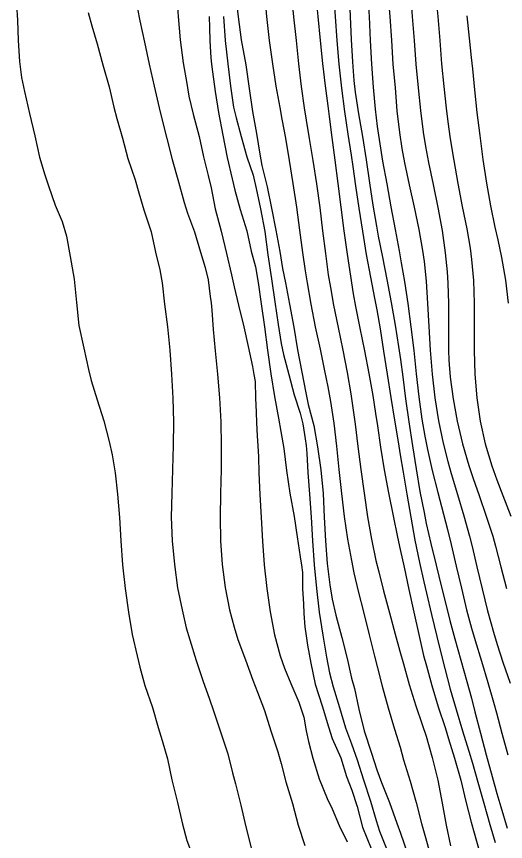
# Model space of a CAD drawing. Header units: feet. Extents: x 333642 to 335017, y 470420 to 471851.
# Drawn here: x 333886.9 to 333989.6, y 470879.5 to 471052.5 of the extents above; entities that cross this region are included whole.
import ezdxf

# ---------------------------------------------------------------- set-up
doc = ezdxf.new("R2010")
doc.units = ezdxf.units.FT
doc.header["$MEASUREMENT"] = 0
doc.layers.add('Contour', color=7, linetype='CONTINUOUS', true_color=0xffffff)

msp = doc.modelspace()

# ---------------------------------------------------------------- linework, layer by layer
at = {"layer": 'Contour', "color": 18, "linetype": 'Continuous', "true_color": 0x000000}
for points, elevation in [([(333920.487042, 471057.513906), (333920.888966, 471052.496361), (333921.303097, 471047.61016), (333921.882484, 471042.825342), (333922.664184, 471038.459212), (333923.07595, 471035.814986), (333924.009805, 471032.01919), (333925.294861, 471027.324594), (333926.176458, 471023.076298), (333927.191222, 471019.153739), (333927.824279, 471016.599507), (333928.657865, 471012.198681), (333929.901382, 471007.502466), (333931.000988, 471002.827001), (333932.072566, 470998.36779), (333932.596451, 470995.834757), (333933.508713, 470991.994947), (333934.615921, 470987.449778), (333935.551998, 470983.300392), (333936.448578, 470979.114609), (333936.777167, 470977.419004), (333937.004135, 470975.935434), (333937.118776, 470972.502187), (333937.267646, 470969.510522), (333937.336318, 470967.324573), (333937.411484, 470964.565113), (333937.575348, 470962.458675), (333937.6904, 470960.147267), (333937.791705, 470956.800566), (333937.96962, 470952.2811), (333938.288112, 470947.462206), (333938.564499, 470942.508831), (333938.94432, 470937.508594), (333939.482627, 470932.522015), (333940.142936, 470927.633777), (333941.076524, 470922.829707), (333942.27256, 470918.453249), (333943.195134, 470915.831675), (333944.513869, 470912.654084), (333946.182897, 470908.740399), (333946.711844, 470907.210356), (333947.211786, 470905.557908), (333947.727505, 470902.727852), (333948.227816, 470900.485543), (333949.15651, 470896.993033), (333950.441359, 470892.644243), (333952.168463, 470888.503698), (333953.19632, 470886.355208), (333954.627233, 470882.825088), (333956.339588, 470879.407166)], -3), ([(333938.978566, 471057.507046), (333939.415923, 471052.511967), (333939.979995, 471047.517905), (333940.637045, 471042.629206), (333941.396196, 471037.881951), (333942.184717, 471033.42328), (333942.61269, 471031.012046), (333943.37023, 471026.995903), (333944.180155, 471022.326092), (333944.949076, 471017.476194), (333945.699842, 471012.501552), (333946.336866, 471007.677163), (333946.9535, 471003.027073), (333947.515091, 470999.190546), (333947.91539, 470996.654115), (333948.694209, 470992.174204), (333949.643604, 470987.455001), (333950.649893, 470982.737872), (333951.607476, 470978.183806), (333952.287152, 470974.831438), (333952.828359, 470971.75131), (333953.508984, 470967.195928), (333954.095583, 470962.434038), (333954.594297, 470957.50404), (333955.135797, 470952.504721), (333955.687387, 470947.615475), (333956.369355, 470942.878702), (333957.207487, 470938.388658), (333957.731511, 470935.815244), (333958.636767, 470931.97921), (333959.802848, 470927.406157), (333960.953127, 470922.819208), (333962.0475, 470918.387197), (333962.68455, 470915.916515), (333963.688242, 470912.037901), (333964.909199, 470907.5463), (333966.270654, 470903.039512), (333967.430964, 470899.252034), (333968.187258, 470896.635871), (333969.543918, 470892.163616), (333970.781007, 470887.637094), (333971.913094, 470883.255844), (333972.73893, 470880.317538), (333973.673163, 470877.006497)], -5), ([(333944.554734, 471057.481336), (333945.095623, 471052.480802), (333945.616763, 471047.496872), (333946.11389, 471042.606272), (333946.665104, 471037.854547), (333947.294153, 471033.36964), (333947.702151, 471030.750508), (333948.371866, 471026.947045), (333949.156768, 471022.286943), (333949.905876, 471017.453488), (333950.574697, 471012.492627), (333951.170144, 471007.594207), (333951.756432, 471002.823386), (333952.364469, 470998.352611), (333952.803228, 470995.717551), (333953.48963, 470991.984031), (333954.4336, 470987.295714), (333955.42466, 470982.550095), (333956.325624, 470977.847734), (333957.105011, 470973.390604), (333957.468699, 470970.960622), (333957.989524, 470966.997022), (333958.580045, 470962.335415), (333959.185915, 470957.497732), (333959.882336, 470952.513462), (333960.617258, 470947.61208), (333961.432508, 470942.877635), (333962.369654, 470938.448974), (333962.943306, 470936.020529), (333963.966915, 470932.06428), (333965.244518, 470927.478172), (333966.425726, 470923.002991), (333967.375111, 470919.408633), (333968.14616, 470916.752862), (333969.353345, 470912.445487), (333970.765136, 470907.959241), (333972.096976, 470904.046676), (333972.885597, 470901.564107), (333974.191831, 470897.10459), (333975.364012, 470892.311883), (333976.257508, 470887.538841), (333977.074986, 470882.884703), (333977.99072, 470878.583681)], -5.5), ([(333949.713712, 471057.482472), (333950.187936, 471052.496041), (333950.67287, 471047.522805), (333951.166489, 471042.674971), (333951.70129, 471037.976528), (333952.258129, 471033.807919), (333952.554605, 471031.522445), (333953.126139, 471027.114865), (333953.737258, 471022.378738), (333954.339192, 471017.503946), (333954.982048, 471012.508553), (333955.645605, 471007.537488), (333956.304794, 471002.690815), (333957.005362, 470998.04723), (333957.617521, 470994.373995), (333958.108824, 470991.711966), (333959.005802, 470987.18278), (333959.965243, 470982.407466), (333960.896019, 470977.662383), (333961.709598, 470973.016073), (333962.298551, 470969.225757), (333962.680663, 470966.646487), (333963.331355, 470962.186116), (333964.117026, 470957.443688), (333965.012497, 470952.629433), (333965.958986, 470947.823038), (333966.902211, 470943.320287), (333967.481697, 470940.72005), (333968.290482, 470936.995192), (333969.292684, 470932.3351), (333970.340891, 470927.579983), (333971.378982, 470922.87008), (333972.366026, 470918.519078), (333972.958702, 470916.324159), (333974.069003, 470912.221824), (333975.40049, 470907.75427), (333976.882002, 470903.423295), (333977.616517, 470901.011452), (333978.845853, 470896.985383), (333980.188973, 470892.363904), (333981.264018, 470887.858116), (333982.318745, 470883.502018), (333982.971457, 470881.309722), (333984.099738, 470877.330712)], -6), ([(333953.490538, 471057.356333), (333953.815, 471052.496759), (333954.176618, 471047.510717), (333954.604948, 471042.520833), (333955.139415, 471037.526416), (333955.788583, 471032.625547), (333956.491304, 471027.86539), (333957.164302, 471023.430387), (333957.512397, 471021.093812), (333958.075179, 471017.033739), (333958.761164, 471012.347168), (333959.515822, 471007.509768), (333960.343556, 471002.635878), (333961.238142, 470997.868184), (333962.085546, 470993.415066), (333962.522527, 470991.023683), (333963.226414, 470987.006105), (333963.974405, 470982.325108), (333964.722388, 470977.483999), (333965.481775, 470972.597537), (333966.243844, 470967.828695), (333967.002235, 470963.298599), (333967.455498, 470960.557763), (333968.068947, 470956.93137), (333968.846647, 470952.302343), (333969.684691, 470947.492947), (333970.557563, 470942.681693), (333971.500226, 470938.020509), (333972.413762, 470933.97198), (333972.954286, 470931.576579), (333974.045951, 470927.108753), (333975.166643, 470922.509971), (333976.281098, 470917.933538), (333977.38674, 470913.573035), (333977.944615, 470911.462857), (333979.173214, 470907.192503), (333980.566755, 470902.727328), (333981.880478, 470898.408372), (333982.603722, 470895.924533), (333983.783212, 470891.959099), (333984.999688, 470887.54384), (333986.265434, 470883.064307), (333987.380176, 470879.299952)], -6.5), ([(333956.717206, 471057.472653), (333956.994477, 471052.513354), (333957.161056, 471047.677447), (333957.424048, 471043.024456), (333957.755698, 471039.118436), (333958.030165, 471036.630984), (333958.739802, 471032.133841), (333959.522671, 471027.373038), (333960.287995, 471022.489798), (333961.013584, 471017.643465), (333961.744518, 471012.929174), (333962.479782, 471008.566287), (333962.856208, 471006.452734), (333963.744592, 471002.076216), (333964.689098, 470997.336811), (333965.597364, 470992.566158), (333966.437229, 470987.787642), (333967.118913, 470983.289116), (333967.500105, 470980.551241), (333967.989409, 470976.939007), (333968.602017, 470972.307165), (333969.281895, 470967.479477), (333970.028791, 470962.500642), (333970.785318, 470957.616199), (333971.610828, 470952.901167), (333972.461447, 470948.501448), (333972.939616, 470946.212789), (333973.908459, 470942.019972), (333974.99412, 470937.418823), (333976.126628, 470932.817008), (333977.220517, 470928.390399), (333977.879067, 470925.821585), (333978.916105, 470922.009418), (333980.170177, 470917.508441), (333981.427746, 470913.042885), (333982.399654, 470909.515699), (333983.143953, 470906.713604), (333984.29368, 470902.233126), (333985.487256, 470897.625957), (333986.7373, 470893.102192), (333987.736683, 470889.572752), (333988.549269, 470886.741314), (333989.908755, 470882.281699)], -7), ([(333960.59135, 471057.479379), (333960.933856, 471052.498599), (333961.180726, 471047.503083), (333961.441805, 471042.538191), (333961.752493, 471037.706984), (333962.179846, 471033.077717), (333962.624199, 471029.435981), (333963.020988, 471026.707713), (333963.771365, 471022.190918), (333964.627669, 471017.416227), (333965.506809, 471012.597738), (333966.397252, 471007.845534), (333967.227215, 471003.38773), (333967.685525, 471000.877606), (333968.367994, 470996.966905), (333969.077247, 470992.294986), (333969.712755, 470987.456418), (333970.286727, 470982.49772), (333970.823029, 470977.545317), (333971.377888, 470972.72141), (333972.012477, 470968.094686), (333972.611898, 470964.506143), (333973.172667, 470961.731309), (333974.197259, 470957.266843), (333975.349465, 470952.695075), (333976.542328, 470948.160104), (333977.363272, 470944.912672), (333978.123883, 470941.778349), (333979.210944, 470937.258069), (333980.2889, 470932.64025), (333981.40614, 470928.072062), (333982.449369, 470924.20742), (333983.171836, 470921.653122), (333984.501256, 470917.316994), (333985.878794, 470912.832484), (333987.044805, 470908.729712), (333987.670973, 470906.48764), (333988.818282, 470902.175478), (333990.048736, 470897.681325)], -7.5), ([(333964.885995, 471057.498051), (333965.282973, 471052.513256), (333965.602645, 471047.50574), (333965.945208, 471042.503561), (333966.373343, 471037.530258), (333966.761745, 471032.75385), (333967.289714, 471028.17027), (333967.798254, 471024.87269), (333968.329372, 471021.816313), (333969.335848, 471017.226529), (333970.391555, 471012.53325), (333971.383578, 471007.832111), (333972.134028, 471003.430157), (333972.456599, 471001.107946), (333972.874635, 470997.018738), (333973.175446, 470992.334617), (333973.44937, 470987.487117), (333973.759144, 470982.508313), (333974.169718, 470977.523455), (333974.762159, 470972.56088), (333975.519792, 470967.732285), (333976.499054, 470963.064824), (333977.467938, 470959.217981), (333978.172155, 470956.64568), (333979.471991, 470952.297125), (333980.800837, 470947.796207), (333981.992656, 470943.491525), (333982.532872, 470941.344303), (333983.56204, 470937.060881), (333984.631868, 470932.478009), (333985.767226, 470927.888458), (333987.031452, 470923.383782), (333987.811604, 470920.773736), (333989.023159, 470917.078769), (333990.521703, 470912.65727)], -8), ([(333969.602521, 471057.508418), (333969.951831, 471052.510145), (333970.374995, 471047.493635), (333970.756798, 471042.495904), (333971.205337, 471037.567127), (333971.702552, 471032.787812), (333972.268896, 471028.254391), (333972.76489, 471025.245124), (333973.423839, 471021.885215), (333974.389992, 471017.259381), (333975.381603, 471012.434125), (333976.271434, 471007.616092), (333976.93109, 471002.96947), (333977.32919, 470998.971414), (333977.479545, 470996.613236), (333977.590102, 470992.341301), (333977.597294, 470988.034239), (333977.586413, 470984.734984), (333977.606387, 470982.548025), (333977.672884, 470980.466324), (333977.947384, 470976.888391), (333978.551151, 470972.361401), (333979.418961, 470967.638094), (333980.540886, 470962.896458), (333981.864808, 470958.349275), (333982.740829, 470955.654267), (333984.015001, 470952.085311), (333985.534803, 470947.706754), (333986.867885, 470943.511067), (333987.485454, 470941.41234), (333988.611444, 470937.085357), (333989.751537, 470932.530921)], -8.5), ([(333974.857842, 471057.48359), (333975.331379, 471052.490518), (333975.758883, 471047.500906), (333976.150173, 471042.585883), (333976.597393, 471037.821038), (333977.108705, 471033.263384), (333977.459376, 471030.397868), (333977.959089, 471026.899798), (333978.705388, 471022.314581), (333979.554402, 471017.512052), (333980.484655, 471012.685414), (333981.419313, 471007.956454), (333982.142698, 471003.921007), (333982.442088, 471001.544367), (333982.827518, 470997.117346), (333982.987856, 470992.386588), (333982.972642, 470987.49821), (333983.006955, 470982.4992), (333983.147451, 470977.509484), (333983.533754, 470972.555066), (333984.24837, 470967.661171), (333985.307327, 470962.889523), (333986.701255, 470958.289722), (333987.720286, 470955.335797), (333988.984533, 470952.044949), (333990.697025, 470947.694889)], -9), ([(333932.927781, 471057.236088), (333933.447229, 471052.484932), (333934.10999, 471047.625513), (333935.041621, 471042.412004), (333935.782223, 471037.422363), (333936.438182, 471032.5839), (333937.338338, 471027.955172), (333938.01816, 471023.654426), (333938.432152, 471021.28158), (333939.558219, 471016.78666), (333940.434288, 471012.287925), (333941.374152, 471007.698498), (333942.175755, 471003.203401), (333942.792031, 470999.680992), (333943.368136, 470996.685264), (333944.225411, 470992.160344), (333945.126283, 470987.384333), (333945.885328, 470982.605286), (333946.809273, 470977.958164), (333947.667752, 470973.609427), (333948.166817, 470971.150003), (333949.30986, 470966.759097), (333950.103786, 470962.258372), (333950.788571, 470957.449154), (333951.29325, 470952.502544), (333951.517978, 470947.49707), (333951.782141, 470942.575601), (333952.102582, 470937.774802), (333952.69358, 470933.286845), (333953.194729, 470930.33569), (333953.936496, 470926.96959), (333955.222802, 470922.293351), (333956.315752, 470917.840488), (333957.208629, 470913.75902), (333957.853482, 470911.547402), (333958.77184, 470907.215539), (333959.904457, 470902.719762), (333961.421286, 470898.01313), (333962.575801, 470894.490145), (333963.535076, 470891.86846), (333965.187961, 470887.631489), (333966.734519, 470883.333871), (333967.524603, 470881.196506), (333968.921737, 470877.143757)], -4.5), ([(333886.938799, 471054.98627), (333887.147005, 471051.773892), (333887.259481, 471047.485125), (333887.553374, 471043.087849), (333888.02362, 471039.714609), (333888.604974, 471036.821394), (333889.676846, 471032.156408), (333890.758863, 471027.513079), (333891.747116, 471023.029808), (333892.857132, 471019.295578), (333893.663024, 471017.03572), (333895.046663, 471012.981642), (333896.524641, 471009.540473), (333897.415028, 471006.464905), (333898.178789, 471002.192779), (333899.057172, 470997.397586), (333899.506339, 470992.531319), (333900.036573, 470987.716312), (333901.03881, 470982.937477), (333902.02995, 470978.478433), (333902.627575, 470976.145229), (333903.896246, 470972.106691), (333905.265182, 470967.698353), (333906.358117, 470963.370191), (333907.041172, 470960.608002), (333907.668341, 470956.824634), (333908.126886, 470952.304358), (333908.540401, 470947.46135), (333908.837435, 470942.525962), (333909.183343, 470937.49296), (333909.755656, 470932.557756), (333910.454203, 470927.577806), (333911.239176, 470922.912328), (333912.253226, 470918.44954), (333912.847511, 470916.039625), (333913.856849, 470912.181486), (333915.49758, 470907.589126), (333916.647359, 470903.422362), (333917.479843, 470900.692448), (333918.646902, 470896.795785), (333919.555774, 470892.382313), (333920.717719, 470887.670317), (333921.753052, 470883.130765), (333922.686292, 470879.720591), (333923.657769, 470877.106508)], -1.5), ([(333912.355931, 471054.106194), (333912.825549, 471051.609456), (333913.768467, 471047.144955), (333914.803843, 471042.49337), (333915.836006, 471037.890709), (333916.890136, 471033.354618), (333917.529999, 471030.751389), (333918.487994, 471026.940176), (333919.631207, 471022.497433), (333920.928151, 471017.875277), (333922.129652, 471013.488426), (333922.84102, 471011.298575), (333924.264836, 471007.332965), (333925.534946, 471003.106715), (333926.521881, 470999.905574), (333927.174834, 470997.290517), (333927.585882, 470993.772491), (333927.780525, 470992.487627), (333927.920731, 470990.90749), (333928.197722, 470986.850761), (333928.649827, 470982.374654), (333929.127256, 470977.488617), (333929.532199, 470972.514006), (333929.801166, 470967.47215), (333929.923627, 470962.495947), (333929.8971, 470957.504732), (333929.764985, 470952.492102), (333929.665344, 470947.499726), (333929.779703, 470942.514045), (333930.078853, 470937.592935), (333930.740206, 470932.730706), (333931.648687, 470928.101103), (333932.583563, 470924.441152), (333933.418461, 470921.854898), (333934.997322, 470917.586983), (333936.568663, 470913.323443), (333937.530172, 470910.810185), (333939.009866, 470906.935493), (333940.306404, 470902.724231), (333941.774922, 470898.316061), (333942.494172, 470895.854845), (333943.47263, 470892.018519), (333944.840213, 470887.423957), (333946.070054, 470882.913975), (333947.459193, 470878.620644)], -2.5), ([(333901.952198, 471053.364313), (333902.740505, 471050.551891), (333903.877349, 471046.778494), (333905.057756, 471042.405083), (333906.386633, 471037.793281), (333907.385758, 471033.509598), (333907.994302, 471031.114926), (333909.215157, 471027.039032), (333910.327239, 471022.706755), (333911.857166, 471018.294432), (333912.635027, 471015.557249), (333913.654388, 471011.99107), (333915.202371, 471007.355415), (333916.123322, 471003.069593), (333917.002264, 470999.368991), (333917.517644, 470996.634584), (333918.007806, 470992.19434), (333918.654996, 470987.402023), (333919.091725, 470982.507754), (333919.478422, 470977.475923), (333919.763078, 470972.496745), (333919.892286, 470967.495602), (333919.834785, 470962.508036), (333919.667071, 470957.504016), (333919.511283, 470952.503632), (333919.420899, 470947.497819), (333919.639084, 470942.519755), (333920.067577, 470937.581634), (333920.745913, 470932.713052), (333921.714588, 470928.038611), (333922.564759, 470924.302212), (333923.292557, 470921.751212), (333924.641234, 470917.422348), (333926.11059, 470913.050687), (333927.371742, 470909.578326), (333928.359054, 470906.703325), (333929.833349, 470902.306612), (333931.256358, 470897.845162), (333932.289535, 470893.889538), (333932.916551, 470891.565111), (333934.021444, 470887.090049), (333935.033673, 470882.564296), (333936.250396, 470877.901625)], -2), ([(333927.357578, 471052.530793), (333927.466006, 471050.167325), (333927.542799, 471047.402351), (333927.688481, 471043.843648), (333927.864253, 471042.515571), (333928.069231, 471040.930634), (333928.59873, 471036.818672), (333929.300519, 471032.402535), (333930.234488, 471027.603573), (333931.169988, 471022.94204), (333932.227663, 471018.482583), (333932.781693, 471016.117431), (333933.88129, 471012.066362), (333935.260556, 471007.545998), (333936.21416, 471003.286634), (333937.060286, 471000.019745), (333937.66985, 470996.72169), (333938.255154, 470992.254643), (333939.004248, 470987.430158), (333939.57838, 470982.551184), (333940.278096, 470977.56694), (333941.072382, 470972.85208), (333941.911251, 470968.266165), (333942.392443, 470965.444361), (333943.013971, 470961.891309), (333943.634289, 470957.271943), (333944.310911, 470952.52383), (333945.182859, 470947.642943), (333945.806622, 470943.354042), (333946.46159, 470939.175404), (333946.770478, 470937.452329), (333946.924313, 470935.933375), (333946.985138, 470932.463833), (333947.184082, 470929.354119), (333947.249466, 470927.291099), (333947.418031, 470924.514651), (333947.704927, 470922.606922), (333948.003402, 470920.682807), (333948.689496, 470916.861458), (333949.598447, 470912.500228), (333951.102914, 470907.906455), (333952.398975, 470903.527793), (333953.210318, 470901.062646), (333954.98196, 470897.035012), (333956.197282, 470893.118155), (333957.286922, 470890.241583), (333958.445824, 470886.829185), (333959.539252, 470882.510697), (333961.40219, 470878.028654)], -3.5), ([(333930.353718, 471052.52753), (333930.737533, 471047.509796), (333931.290258, 471042.617403), (333931.872506, 471037.877943), (333932.500733, 471033.494335), (333933.030431, 471031.28617), (333934.110893, 471027.340772), (333935.257682, 471023.098799), (333936.608756, 471019.230505), (333937.269198, 471016.436741), (333938.11349, 471012.153924), (333939.036933, 471007.406115), (333939.686955, 471002.566008), (333940.425622, 470997.472155), (333941.155967, 470992.671369), (333941.87318, 470987.952173), (333942.494376, 470983.951996), (333943.003297, 470981.643009), (333944.101011, 470977.454016), (333945.192947, 470973.152451), (333946.433046, 470969.309116), (333947.025043, 470967.099544), (333947.512816, 470963.915657), (333947.741404, 470962.509098), (333947.898457, 470960.831683), (333948.107377, 470956.845227), (333948.403581, 470952.36026), (333948.758176, 470947.476386), (333949.040925, 470942.516261), (333949.417175, 470937.484997), (333949.898175, 470932.543199), (333950.467304, 470927.561772), (333951.223854, 470922.744582), (333951.993295, 470918.142238), (333952.635467, 470914.875514), (333953.370623, 470911.907403), (333954.701228, 470907.580473), (333956.013184, 470903.342606), (333957.236062, 470899.98152), (333958.45709, 470896.576888), (333959.732078, 470892.406704), (333961.226518, 470887.964427), (333962.438702, 470883.883263), (333963.127682, 470881.629577), (333964.807432, 470877.46872)], -4), ([(333981.470704, 471052.678808), (333981.961878, 471047.980601), (333982.375993, 471043.926743), (333982.614696, 471041.559793), (333983.075883, 471037.120773), (333983.566911, 471032.399321), (333984.144971, 471027.532481), (333984.827332, 471022.532354), (333985.594202, 471017.577419), (333986.425979, 471012.812827), (333987.338405, 471008.359223), (333987.974898, 471005.712847), (333988.705044, 471001.96232), (333989.550369, 470997.21671), (333990.110969, 470992.401521)], -9.5)]:
    msp.add_lwpolyline(points, dxfattribs=dict(at, elevation=elevation))

doc.saveas('drawing.dxf')
